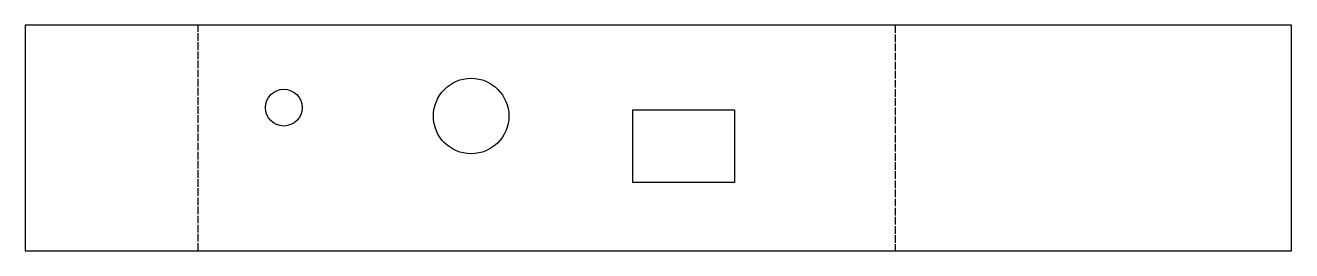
# Model space of a CAD drawing. Header units: millimetres. Extents: x -31 to 181, y 0 to 38.
import ezdxf

# ---------------------------------------------------------------- set-up
doc = ezdxf.new("R2010")
doc.units = ezdxf.units.MM
doc.linetypes.add('DASHED', pattern=[1.524, 1.27, -0.254])
doc.layers.add('BEND', color=7, linetype='Continuous')
doc.layers.add('CUT', color=7, linetype='Continuous')

msp = doc.modelspace()

# ---------------------------------------------------------------- linework, layer by layer
at = {"layer": 'BEND', "color": 4, "linetype": 'DASHED'}
for p, q in [((-1.81, 0), (-1.81, 37.64)), ((114.5, 37.64), (114.5, 0))]:
    msp.add_line(p, q, dxfattribs=at)
at = {"layer": 'CUT'}
for p, q in [((-30.66, 37.64), (-30.66, 0)), ((180.68, 37.64), (-30.66, 37.64)), ((180.68, 0), (180.68, 37.64)), ((70.75, 11.41), (70.75, 23.5)), ((70.75, 23.5), (87.7, 23.5)), ((87.7, 23.5), (87.7, 11.41)), ((87.7, 11.41), (70.75, 11.41)), ((-30.66, 0), (180.68, 0))]:
    msp.add_line(p, q, dxfattribs=at)
for centre, radius in [((43.74, 22.49), 6.3), ((12.48, 23.89), 3.07)]:
    msp.add_circle(centre, radius, dxfattribs=at)

doc.saveas('drawing.dxf')
